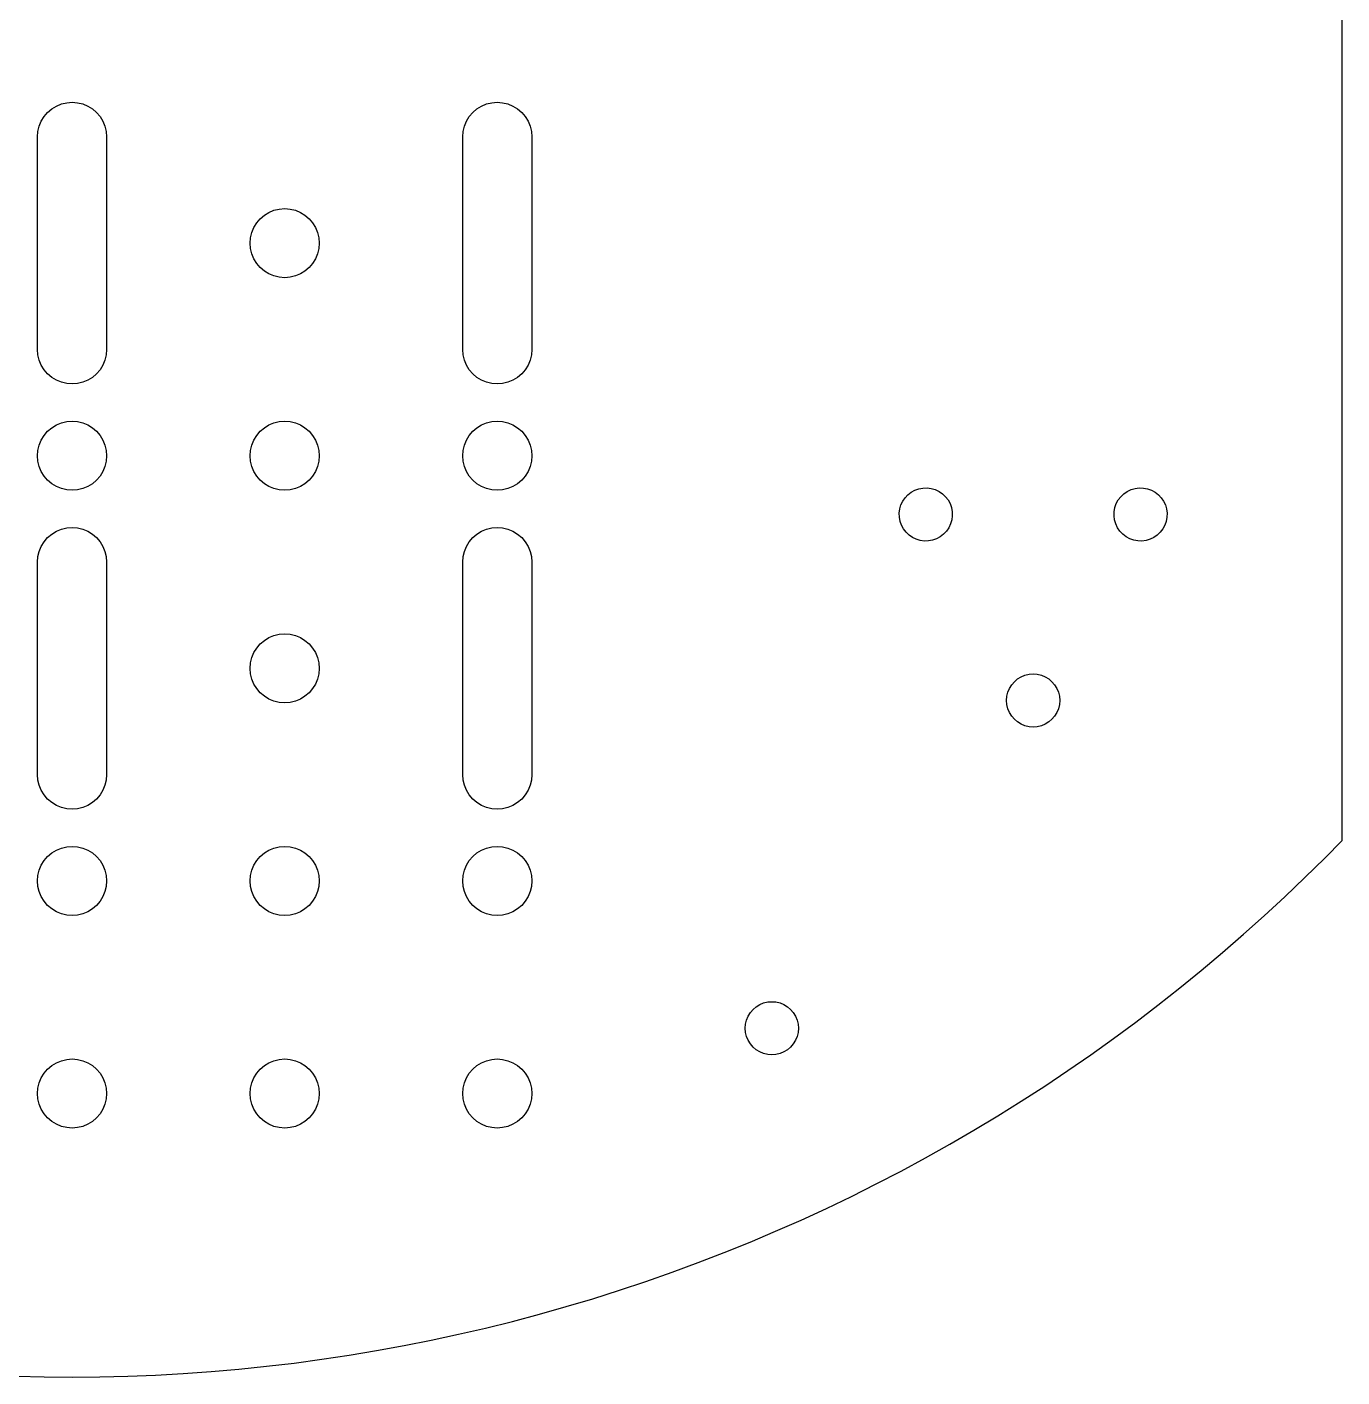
# Model space of a CAD drawing. Header units: metres. Extents: x -72 to 72, y -100 to 100.
# Drawn here: x -2.5 to 71.7, y -100 to -23.8 of the extents above; entities that cross this region are included whole.
import ezdxf

# ---------------------------------------------------------------- set-up
doc = ezdxf.new("R2010")
doc.units = ezdxf.units.M

msp = doc.modelspace()

# ---------------------------------------------------------------- linework, layer by layer
for p, q in [((71.686, -69.7199), (71.686, -2.86661)), ((-0.88531, -28.2625), (-0.6026, -28.1454)), ((-0.6026, -28.1454), (-0.30505, -28.0739)), ((-0.30505, -28.0739), (0, -28.0499)), ((0, -28.0499), (0.30505, -28.0739)), ((0.30505, -28.0739), (0.6026, -28.1454)), ((0.6026, -28.1454), (0.88531, -28.2625)), ((23.1147, -28.2625), (23.3974, -28.1454)), ((23.3974, -28.1454), (23.6949, -28.0739)), ((23.6949, -28.0739), (24, -28.0499)), ((24, -28.0499), (24.3051, -28.0739)), ((24.3051, -28.0739), (24.6026, -28.1454)), ((24.6026, -28.1454), (24.8853, -28.2625)), ((-1.73755, -29.1147), (-1.57765, -28.8538)), ((-1.57765, -28.8538), (-1.37892, -28.6211)), ((-1.37892, -28.6211), (-1.14622, -28.4223)), ((-1.14622, -28.4223), (-0.88531, -28.2625)), ((0.88531, -28.2625), (1.14622, -28.4223)), ((1.14622, -28.4223), (1.37892, -28.6211)), ((1.37892, -28.6211), (1.57765, -28.8538)), ((1.57765, -28.8538), (1.73755, -29.1147)), ((22.2624, -29.1147), (22.4223, -28.8538)), ((22.4223, -28.8538), (22.6211, -28.6211)), ((22.6211, -28.6211), (22.8538, -28.4223)), ((22.8538, -28.4223), (23.1147, -28.2625)), ((24.8853, -28.2625), (25.1462, -28.4223)), ((25.1462, -28.4223), (25.3789, -28.6211)), ((25.3789, -28.6211), (25.5777, -28.8538)), ((25.5777, -28.8538), (25.7375, -29.1147)), ((-1.95009, -30), (-1.92609, -29.6949)), ((-1.92609, -29.6949), (-1.85464, -29.3974)), ((-1.85464, -29.3974), (-1.73755, -29.1147)), ((1.73755, -29.1147), (1.85464, -29.3974)), ((1.85464, -29.3974), (1.92609, -29.6949)), ((1.92609, -29.6949), (1.95009, -30)), ((22.0499, -30), (22.0739, -29.6949)), ((22.0739, -29.6949), (22.1453, -29.3974)), ((22.1453, -29.3974), (22.2624, -29.1147)), ((25.7375, -29.1147), (25.8546, -29.3974)), ((25.8546, -29.3974), (25.9261, -29.6949)), ((25.9261, -29.6949), (25.9501, -30)), ((-1.95009, -42), (-1.95009, -30)), ((1.95009, -30), (1.95009, -42)), ((22.0499, -42), (22.0499, -30)), ((25.9501, -30), (25.9501, -42)), ((10.8538, -34.4224), (11.1147, -34.2625)), ((11.1147, -34.2625), (11.3974, -34.1454)), ((11.3974, -34.1454), (11.6949, -34.074)), ((11.6949, -34.074), (12, -34.05)), ((12, -34.05), (12.305, -34.074)), ((12.305, -34.074), (12.6026, -34.1454)), ((12.6026, -34.1454), (12.8853, -34.2625)), ((12.8853, -34.2625), (13.1462, -34.4224)), ((10.2625, -35.1147), (10.4224, -34.8538)), ((10.4224, -34.8538), (10.6211, -34.6212)), ((10.6211, -34.6212), (10.8538, -34.4224)), ((13.1462, -34.4224), (13.3788, -34.6212)), ((13.3788, -34.6212), (13.5776, -34.8538)), ((13.5776, -34.8538), (13.7375, -35.1147)), ((10.05, -36), (10.074, -35.695)), ((10.074, -35.695), (10.1454, -35.3974)), ((10.1454, -35.3974), (10.2625, -35.1147)), ((13.7375, -35.1147), (13.8546, -35.3974)), ((13.8546, -35.3974), (13.926, -35.695)), ((13.926, -35.695), (13.95, -36)), ((10.074, -36.3051), (10.05, -36)), ((10.1454, -36.6026), (10.074, -36.3051)), ((13.926, -36.3051), (13.8546, -36.6026)), ((13.95, -36), (13.926, -36.3051)), ((10.2625, -36.8853), (10.1454, -36.6026)), ((10.4224, -37.1462), (10.2625, -36.8853)), ((10.6211, -37.3789), (10.4224, -37.1462)), ((13.5776, -37.1462), (13.3788, -37.3789)), ((13.7375, -36.8853), (13.5776, -37.1462)), ((13.8546, -36.6026), (13.7375, -36.8853)), ((10.8538, -37.5776), (10.6211, -37.3789)), ((11.1147, -37.7375), (10.8538, -37.5776)), ((11.3974, -37.8546), (11.1147, -37.7375)), ((11.6949, -37.926), (11.3974, -37.8546)), ((12, -37.95), (11.6949, -37.926)), ((12.305, -37.926), (12, -37.95)), ((12.6026, -37.8546), (12.305, -37.926)), ((12.8853, -37.7375), (12.6026, -37.8546)), ((13.1462, -37.5776), (12.8853, -37.7375)), ((13.3788, -37.3789), (13.1462, -37.5776)), ((-1.92609, -42.3051), (-1.95009, -42)), ((-1.85464, -42.6026), (-1.92609, -42.3051)), ((-1.73755, -42.8853), (-1.85464, -42.6026)), ((1.85464, -42.6026), (1.73755, -42.8853)), ((1.92609, -42.3051), (1.85464, -42.6026)), ((1.95009, -42), (1.92609, -42.3051)), ((22.0739, -42.3051), (22.0499, -42)), ((22.1453, -42.6026), (22.0739, -42.3051)), ((22.2624, -42.8853), (22.1453, -42.6026)), ((25.8546, -42.6026), (25.7375, -42.8853)), ((25.9261, -42.3051), (25.8546, -42.6026)), ((25.9501, -42), (25.9261, -42.3051)), ((-1.57765, -43.1462), (-1.73755, -42.8853)), ((-1.37892, -43.3789), (-1.57765, -43.1462)), ((-1.14622, -43.5777), (-1.37892, -43.3789)), ((1.37892, -43.3789), (1.14622, -43.5777)), ((1.57765, -43.1462), (1.37892, -43.3789)), ((1.73755, -42.8853), (1.57765, -43.1462)), ((22.4223, -43.1462), (22.2624, -42.8853)), ((22.6211, -43.3789), (22.4223, -43.1462)), ((22.8538, -43.5777), (22.6211, -43.3789)), ((25.3789, -43.3789), (25.1462, -43.5777)), ((25.5777, -43.1462), (25.3789, -43.3789)), ((25.7375, -42.8853), (25.5777, -43.1462)), ((-0.88531, -43.7376), (-1.14622, -43.5777)), ((-0.6026, -43.8547), (-0.88531, -43.7376)), ((-0.30505, -43.9261), (-0.6026, -43.8547)), ((0, -43.9501), (-0.30505, -43.9261)), ((0.30505, -43.9261), (0, -43.9501)), ((0.6026, -43.8547), (0.30505, -43.9261)), ((0.88531, -43.7376), (0.6026, -43.8547)), ((1.14622, -43.5777), (0.88531, -43.7376)), ((23.1147, -43.7376), (22.8538, -43.5777)), ((23.3974, -43.8547), (23.1147, -43.7376)), ((23.6949, -43.9261), (23.3974, -43.8547)), ((24, -43.9501), (23.6949, -43.9261)), ((24.3051, -43.9261), (24, -43.9501)), ((24.6026, -43.8547), (24.3051, -43.9261)), ((24.8853, -43.7376), (24.6026, -43.8547)), ((25.1462, -43.5777), (24.8853, -43.7376)), ((-1.37885, -46.6212), (-1.14618, -46.4224)), ((-1.14618, -46.4224), (-0.88527, -46.2625)), ((-0.88527, -46.2625), (-0.60257, -46.1454)), ((-0.60257, -46.1454), (-0.30504, -46.074)), ((-0.30504, -46.074), (0, -46.05)), ((0, -46.05), (0.30504, -46.074)), ((0.30504, -46.074), (0.60257, -46.1454)), ((0.60257, -46.1454), (0.88527, -46.2625)), ((0.88527, -46.2625), (1.14618, -46.4224)), ((1.14618, -46.4224), (1.37885, -46.6212)), ((10.6211, -46.6212), (10.8538, -46.4224)), ((10.8538, -46.4224), (11.1147, -46.2625)), ((11.1147, -46.2625), (11.3974, -46.1454)), ((11.3974, -46.1454), (11.6949, -46.074)), ((11.6949, -46.074), (12, -46.05)), ((12, -46.05), (12.305, -46.074)), ((12.305, -46.074), (12.6026, -46.1454)), ((12.6026, -46.1454), (12.8853, -46.2625)), ((12.8853, -46.2625), (13.1462, -46.4224)), ((13.1462, -46.4224), (13.3788, -46.6212)), ((22.6211, -46.6212), (22.8538, -46.4224)), ((22.8538, -46.4224), (23.1147, -46.2625)), ((23.1147, -46.2625), (23.3974, -46.1454)), ((23.3974, -46.1454), (23.6949, -46.074)), ((23.6949, -46.074), (24, -46.05)), ((24, -46.05), (24.305, -46.074)), ((24.305, -46.074), (24.6026, -46.1454)), ((24.6026, -46.1454), (24.8853, -46.2625)), ((24.8853, -46.2625), (25.1462, -46.4224)), ((25.1462, -46.4224), (25.3788, -46.6212)), ((-1.85455, -47.3974), (-1.73746, -47.1147)), ((-1.73746, -47.1147), (-1.57758, -46.8538)), ((-1.57758, -46.8538), (-1.37885, -46.6212)), ((1.37885, -46.6212), (1.57758, -46.8538)), ((1.57758, -46.8538), (1.73746, -47.1147)), ((1.73746, -47.1147), (1.85455, -47.3974)), ((10.1454, -47.3974), (10.2625, -47.1147)), ((10.2625, -47.1147), (10.4224, -46.8538)), ((10.4224, -46.8538), (10.6211, -46.6212)), ((13.3788, -46.6212), (13.5776, -46.8538)), ((13.5776, -46.8538), (13.7375, -47.1147)), ((13.7375, -47.1147), (13.8546, -47.3974)), ((22.1454, -47.3974), (22.2625, -47.1147)), ((22.2625, -47.1147), (22.4224, -46.8538)), ((22.4224, -46.8538), (22.6211, -46.6212)), ((25.3788, -46.6212), (25.5776, -46.8538)), ((25.5776, -46.8538), (25.7375, -47.1147)), ((25.7375, -47.1147), (25.8546, -47.3974)), ((-1.95, -48), (-1.92598, -47.695)), ((-1.92598, -48.3051), (-1.95, -48)), ((-1.92598, -47.695), (-1.85455, -47.3974)), ((1.85455, -47.3974), (1.92598, -47.695)), ((1.92598, -47.695), (1.95, -48)), ((1.95, -48), (1.92598, -48.3051)), ((10.05, -48), (10.074, -47.695)), ((10.074, -48.3051), (10.05, -48)), ((10.074, -47.695), (10.1454, -47.3974)), ((13.8546, -47.3974), (13.926, -47.695)), ((13.926, -47.695), (13.95, -48)), ((13.95, -48), (13.926, -48.3051)), ((22.05, -48), (22.074, -47.695)), ((22.074, -48.3051), (22.05, -48)), ((22.074, -47.695), (22.1454, -47.3974)), ((25.8546, -47.3974), (25.926, -47.695)), ((25.926, -47.695), (25.95, -48)), ((25.95, -48), (25.926, -48.3051)), ((-1.85455, -48.6026), (-1.92598, -48.3051)), ((-1.73746, -48.8853), (-1.85455, -48.6026)), ((1.85455, -48.6026), (1.73746, -48.8853)), ((1.92598, -48.3051), (1.85455, -48.6026)), ((10.1454, -48.6026), (10.074, -48.3051)), ((10.2625, -48.8853), (10.1454, -48.6026)), ((13.8546, -48.6026), (13.7375, -48.8853)), ((13.926, -48.3051), (13.8546, -48.6026)), ((22.1454, -48.6026), (22.074, -48.3051)), ((22.2625, -48.8853), (22.1454, -48.6026)), ((25.8546, -48.6026), (25.7375, -48.8853)), ((25.926, -48.3051), (25.8546, -48.6026)), ((-1.57758, -49.1462), (-1.73746, -48.8853)), ((-1.37885, -49.3789), (-1.57758, -49.1462)), ((-1.14618, -49.5776), (-1.37885, -49.3789)), ((1.37885, -49.3789), (1.14618, -49.5776)), ((1.57758, -49.1462), (1.37885, -49.3789)), ((1.73746, -48.8853), (1.57758, -49.1462)), ((10.4224, -49.1462), (10.2625, -48.8853)), ((10.6211, -49.3789), (10.4224, -49.1462)), ((10.8538, -49.5776), (10.6211, -49.3789)), ((13.3788, -49.3789), (13.1462, -49.5776)), ((13.5776, -49.1462), (13.3788, -49.3789)), ((13.7375, -48.8853), (13.5776, -49.1462)), ((22.4224, -49.1462), (22.2625, -48.8853)), ((22.6211, -49.3789), (22.4224, -49.1462)), ((22.8538, -49.5776), (22.6211, -49.3789)), ((25.3788, -49.3789), (25.1462, -49.5776)), ((25.5776, -49.1462), (25.3788, -49.3789)), ((25.7375, -48.8853), (25.5776, -49.1462)), ((-0.88527, -49.7375), (-1.14618, -49.5776)), ((-0.60257, -49.8546), (-0.88527, -49.7375)), ((-0.30504, -49.926), (-0.60257, -49.8546)), ((0, -49.95), (-0.30504, -49.926)), ((0.30504, -49.926), (0, -49.95)), ((0.60257, -49.8546), (0.30504, -49.926)), ((0.88527, -49.7375), (0.60257, -49.8546)), ((1.14618, -49.5776), (0.88527, -49.7375)), ((11.1147, -49.7375), (10.8538, -49.5776)), ((11.3974, -49.8546), (11.1147, -49.7375)), ((11.6949, -49.926), (11.3974, -49.8546)), ((12, -49.95), (11.6949, -49.926)), ((12.305, -49.926), (12, -49.95)), ((12.6026, -49.8546), (12.305, -49.926)), ((12.8853, -49.7375), (12.6026, -49.8546)), ((13.1462, -49.5776), (12.8853, -49.7375)), ((23.1147, -49.7375), (22.8538, -49.5776)), ((23.3974, -49.8546), (23.1147, -49.7375)), ((23.6949, -49.926), (23.3974, -49.8546)), ((24, -49.95), (23.6949, -49.926)), ((24.305, -49.926), (24, -49.95)), ((24.6026, -49.8546), (24.305, -49.926)), ((24.8853, -49.7375), (24.6026, -49.8546)), ((25.1462, -49.5776), (24.8853, -49.7375)), ((47.0244, -50.3708), (47.1864, -50.2)), ((47.1864, -50.2), (47.3731, -50.0567)), ((47.3731, -50.0567), (47.58, -49.9444)), ((47.58, -49.9444), (47.8018, -49.8659)), ((47.8018, -49.8659), (48.0333, -49.823)), ((48.0333, -49.823), (48.2686, -49.8168)), ((48.2686, -49.8168), (48.5019, -49.8475)), ((48.5019, -49.8475), (48.7276, -49.9144)), ((48.7276, -49.9144), (48.9401, -50.0157)), ((48.9401, -50.0157), (49.134, -50.149)), ((49.134, -50.149), (49.3048, -50.3111)), ((59.1997, -50.3111), (59.3704, -50.149)), ((59.3704, -50.149), (59.5644, -50.0157)), ((59.5644, -50.0157), (59.7769, -49.9144)), ((59.7769, -49.9144), (60.0025, -49.8475)), ((60.0025, -49.8475), (60.2359, -49.8168)), ((60.2359, -49.8168), (60.4712, -49.823)), ((60.4712, -49.823), (60.7026, -49.8659)), ((60.7026, -49.8659), (60.9245, -49.9444)), ((60.9245, -49.9444), (61.1314, -50.0567)), ((61.1314, -50.0567), (61.3181, -50.2)), ((61.3181, -50.2), (61.4801, -50.3708)), ((46.6921, -51.2363), (46.7229, -51.0029)), ((46.7229, -51.0029), (46.7897, -50.7772)), ((46.7897, -50.7772), (46.891, -50.5647)), ((46.891, -50.5647), (47.0244, -50.3708)), ((49.3048, -50.3111), (49.4481, -50.4978)), ((49.4481, -50.4978), (49.5604, -50.7047)), ((49.5604, -50.7047), (49.639, -50.9265)), ((49.639, -50.9265), (49.6819, -51.158)), ((58.8226, -51.158), (58.8655, -50.9265)), ((58.8655, -50.9265), (58.9441, -50.7047)), ((58.9441, -50.7047), (59.0564, -50.4978)), ((59.0564, -50.4978), (59.1997, -50.3111)), ((61.4801, -50.3708), (61.6134, -50.5647)), ((61.6134, -50.5647), (61.7148, -50.7772)), ((61.7148, -50.7772), (61.7816, -51.0029)), ((61.7816, -51.0029), (61.8124, -51.2363)), ((46.6983, -51.4715), (46.6921, -51.2363)), ((46.7412, -51.703), (46.6983, -51.4715)), ((46.8197, -51.9249), (46.7412, -51.703)), ((49.6573, -51.6266), (49.5904, -51.8523)), ((49.688, -51.3932), (49.6573, -51.6266)), ((49.6819, -51.158), (49.688, -51.3932)), ((58.8165, -51.3932), (58.8226, -51.158)), ((58.8472, -51.6266), (58.8165, -51.3932)), ((58.914, -51.8523), (58.8472, -51.6266)), ((61.7633, -51.703), (61.6847, -51.9249)), ((61.8062, -51.4715), (61.7633, -51.703)), ((61.8124, -51.2363), (61.8062, -51.4715)), ((-1.37892, -52.6211), (-1.14622, -52.4223)), ((-1.14622, -52.4223), (-0.88531, -52.2625)), ((-0.88531, -52.2625), (-0.6026, -52.1454)), ((-0.6026, -52.1454), (-0.30505, -52.0739)), ((-0.30505, -52.0739), (0, -52.0499)), ((0, -52.0499), (0.30505, -52.0739)), ((0.30505, -52.0739), (0.6026, -52.1454)), ((0.6026, -52.1454), (0.88531, -52.2625)), ((0.88531, -52.2625), (1.14622, -52.4223)), ((1.14622, -52.4223), (1.37892, -52.6211)), ((22.6211, -52.6211), (22.8538, -52.4223)), ((22.8538, -52.4223), (23.1147, -52.2625)), ((23.1147, -52.2625), (23.3974, -52.1454)), ((23.3974, -52.1454), (23.6949, -52.0739)), ((23.6949, -52.0739), (24, -52.0499)), ((24, -52.0499), (24.3051, -52.0739)), ((24.3051, -52.0739), (24.6026, -52.1454)), ((24.6026, -52.1454), (24.8853, -52.2625)), ((24.8853, -52.2625), (25.1462, -52.4223)), ((25.1462, -52.4223), (25.3789, -52.6211)), ((46.9321, -52.1317), (46.8197, -51.9249)), ((47.0754, -52.3185), (46.9321, -52.1317)), ((47.2461, -52.4805), (47.0754, -52.3185)), ((47.4401, -52.6138), (47.2461, -52.4805)), ((49.007, -52.5728), (48.8002, -52.6851)), ((49.1938, -52.4295), (49.007, -52.5728)), ((49.3558, -52.2587), (49.1938, -52.4295)), ((49.4891, -52.0647), (49.3558, -52.2587)), ((49.5904, -51.8523), (49.4891, -52.0647)), ((59.0154, -52.0647), (58.914, -51.8523)), ((59.1487, -52.2587), (59.0154, -52.0647)), ((59.3107, -52.4295), (59.1487, -52.2587)), ((59.4975, -52.5728), (59.3107, -52.4295)), ((59.7043, -52.6851), (59.4975, -52.5728)), ((61.2584, -52.4805), (61.0644, -52.6138)), ((61.4291, -52.3185), (61.2584, -52.4805)), ((61.5724, -52.1317), (61.4291, -52.3185)), ((61.6847, -51.9249), (61.5724, -52.1317)), ((-1.85464, -53.3974), (-1.73755, -53.1147)), ((-1.73755, -53.1147), (-1.57765, -52.8538)), ((-1.57765, -52.8538), (-1.37892, -52.6211)), ((1.37892, -52.6211), (1.57765, -52.8538)), ((1.57765, -52.8538), (1.73755, -53.1147)), ((1.73755, -53.1147), (1.85464, -53.3974)), ((22.1453, -53.3974), (22.2624, -53.1147)), ((22.2624, -53.1147), (22.4223, -52.8538)), ((22.4223, -52.8538), (22.6211, -52.6211)), ((25.3789, -52.6211), (25.5777, -52.8538)), ((25.5777, -52.8538), (25.7375, -53.1147)), ((25.7375, -53.1147), (25.8546, -53.3974)), ((47.6525, -52.7151), (47.4401, -52.6138)), ((47.8782, -52.782), (47.6525, -52.7151)), ((48.1116, -52.8127), (47.8782, -52.782)), ((48.3469, -52.8065), (48.1116, -52.8127)), ((48.5783, -52.7636), (48.3469, -52.8065)), ((48.8002, -52.6851), (48.5783, -52.7636)), ((59.9262, -52.7636), (59.7043, -52.6851)), ((60.1576, -52.8065), (59.9262, -52.7636)), ((60.3929, -52.8127), (60.1576, -52.8065)), ((60.6263, -52.782), (60.3929, -52.8127)), ((60.852, -52.7151), (60.6263, -52.782)), ((61.0644, -52.6138), (60.852, -52.7151)), ((-1.95009, -54), (-1.92609, -53.6949)), ((-1.95009, -66), (-1.95009, -54)), ((-1.92609, -53.6949), (-1.85464, -53.3974)), ((1.85464, -53.3974), (1.92609, -53.6949)), ((1.92609, -53.6949), (1.95009, -54)), ((1.95009, -54), (1.95009, -66)), ((22.0499, -54), (22.0739, -53.6949)), ((22.0499, -66), (22.0499, -54)), ((22.0739, -53.6949), (22.1453, -53.3974)), ((25.8546, -53.3974), (25.9261, -53.6949)), ((25.9261, -53.6949), (25.9501, -54)), ((25.9501, -54), (25.9501, -66)), ((10.4224, -58.8538), (10.6211, -58.6212)), ((10.6211, -58.6212), (10.8538, -58.4224)), ((10.8538, -58.4224), (11.1147, -58.2625)), ((11.1147, -58.2625), (11.3974, -58.1454)), ((11.3974, -58.1454), (11.6949, -58.074)), ((11.6949, -58.074), (12, -58.05)), ((12, -58.05), (12.305, -58.074)), ((12.305, -58.074), (12.6026, -58.1454)), ((12.6026, -58.1454), (12.8853, -58.2625)), ((12.8853, -58.2625), (13.1462, -58.4224)), ((13.1462, -58.4224), (13.3788, -58.6212)), ((13.3788, -58.6212), (13.5776, -58.8538)), ((10.074, -59.695), (10.1454, -59.3974)), ((10.1454, -59.3974), (10.2625, -59.1147)), ((10.2625, -59.1147), (10.4224, -58.8538)), ((13.5776, -58.8538), (13.7375, -59.1147)), ((13.7375, -59.1147), (13.8546, -59.3974)), ((13.8546, -59.3974), (13.926, -59.695)), ((10.05, -60), (10.074, -59.695)), ((10.074, -60.305), (10.05, -60)), ((13.926, -59.695), (13.95, -60)), ((13.95, -60), (13.926, -60.305)), ((10.1454, -60.6026), (10.074, -60.305)), ((10.2625, -60.8853), (10.1454, -60.6026)), ((10.4224, -61.1462), (10.2625, -60.8853)), ((13.7375, -60.8853), (13.5776, -61.1462)), ((13.8546, -60.6026), (13.7375, -60.8853)), ((13.926, -60.305), (13.8546, -60.6026)), ((52.9157, -61.1337), (53.0387, -60.9331)), ((53.0387, -60.9331), (53.1916, -60.7541)), ((53.1916, -60.7541), (53.3706, -60.6012)), ((53.3706, -60.6012), (53.5713, -60.4782)), ((53.5713, -60.4782), (53.7887, -60.3882)), ((53.7887, -60.3882), (54.0176, -60.3332)), ((54.0176, -60.3332), (54.2522, -60.3147)), ((54.2522, -60.3147), (54.4869, -60.3332)), ((54.4869, -60.3332), (54.7158, -60.3882)), ((54.7158, -60.3882), (54.9332, -60.4782)), ((54.9332, -60.4782), (55.1339, -60.6012)), ((55.1339, -60.6012), (55.3129, -60.7541)), ((55.3129, -60.7541), (55.4658, -60.9331)), ((55.4658, -60.9331), (55.5887, -61.1337)), ((10.6211, -61.3788), (10.4224, -61.1462)), ((10.8538, -61.5776), (10.6211, -61.3788)), ((11.1147, -61.7375), (10.8538, -61.5776)), ((13.1462, -61.5776), (12.8853, -61.7375)), ((13.3788, -61.3788), (13.1462, -61.5776)), ((13.5776, -61.1462), (13.3788, -61.3788)), ((52.7522, -61.8147), (52.7707, -61.5801)), ((52.7707, -61.5801), (52.8257, -61.3512)), ((52.8257, -61.3512), (52.9157, -61.1337)), ((55.5887, -61.1337), (55.6788, -61.3512)), ((55.6788, -61.3512), (55.7338, -61.5801)), ((55.7338, -61.5801), (55.7522, -61.8147)), ((11.3974, -61.8546), (11.1147, -61.7375)), ((11.6949, -61.926), (11.3974, -61.8546)), ((12, -61.95), (11.6949, -61.926)), ((12.305, -61.926), (12, -61.95)), ((12.6026, -61.8546), (12.305, -61.926)), ((12.8853, -61.7375), (12.6026, -61.8546)), ((52.7707, -62.0494), (52.7522, -61.8147)), ((52.8257, -62.2783), (52.7707, -62.0494)), ((52.9157, -62.4957), (52.8257, -62.2783)), ((55.6788, -62.2783), (55.5887, -62.4957)), ((55.7338, -62.0494), (55.6788, -62.2783)), ((55.7522, -61.8147), (55.7338, -62.0494)), ((53.0387, -62.6964), (52.9157, -62.4957)), ((53.1916, -62.8754), (53.0387, -62.6964)), ((53.3706, -63.0283), (53.1916, -62.8754)), ((53.5713, -63.1512), (53.3706, -63.0283)), ((53.7887, -63.2413), (53.5713, -63.1512)), ((54.0176, -63.2963), (53.7887, -63.2413)), ((54.7158, -63.2413), (54.4869, -63.2963)), ((54.9332, -63.1512), (54.7158, -63.2413)), ((55.1339, -63.0283), (54.9332, -63.1512)), ((55.3129, -62.8754), (55.1339, -63.0283)), ((55.4658, -62.6964), (55.3129, -62.8754)), ((55.5887, -62.4957), (55.4658, -62.6964)), ((54.2522, -63.3147), (54.0176, -63.2963)), ((54.4869, -63.2963), (54.2522, -63.3147)), ((-1.92609, -66.3051), (-1.95009, -66)), ((1.95009, -66), (1.92609, -66.3051)), ((22.0739, -66.3051), (22.0499, -66)), ((25.9501, -66), (25.9261, -66.3051)), ((-1.85464, -66.6026), (-1.92609, -66.3051)), ((-1.73755, -66.8853), (-1.85464, -66.6026)), ((-1.57765, -67.1462), (-1.73755, -66.8853)), ((1.73755, -66.8853), (1.57765, -67.1462)), ((1.85464, -66.6026), (1.73755, -66.8853)), ((1.92609, -66.3051), (1.85464, -66.6026)), ((22.1453, -66.6026), (22.0739, -66.3051)), ((22.2624, -66.8853), (22.1453, -66.6026)), ((22.4223, -67.1462), (22.2624, -66.8853)), ((25.7375, -66.8853), (25.5777, -67.1462)), ((25.8546, -66.6026), (25.7375, -66.8853)), ((25.9261, -66.3051), (25.8546, -66.6026)), ((-1.37892, -67.3789), (-1.57765, -67.1462)), ((-1.14622, -67.5777), (-1.37892, -67.3789)), ((-0.88531, -67.7375), (-1.14622, -67.5777)), ((-0.6026, -67.8546), (-0.88531, -67.7375)), ((0.88531, -67.7375), (0.6026, -67.8546)), ((1.14622, -67.5777), (0.88531, -67.7375)), ((1.37892, -67.3789), (1.14622, -67.5777)), ((1.57765, -67.1462), (1.37892, -67.3789)), ((22.6211, -67.3789), (22.4223, -67.1462)), ((22.8538, -67.5777), (22.6211, -67.3789)), ((23.1147, -67.7375), (22.8538, -67.5777)), ((23.3974, -67.8546), (23.1147, -67.7375)), ((24.8853, -67.7375), (24.6026, -67.8546)), ((25.1462, -67.5777), (24.8853, -67.7375)), ((25.3789, -67.3789), (25.1462, -67.5777)), ((25.5777, -67.1462), (25.3789, -67.3789)), ((-0.30505, -67.9261), (-0.6026, -67.8546)), ((0, -67.9501), (-0.30505, -67.9261)), ((0.30505, -67.9261), (0, -67.9501)), ((0.6026, -67.8546), (0.30505, -67.9261)), ((23.6949, -67.9261), (23.3974, -67.8546)), ((24, -67.9501), (23.6949, -67.9261)), ((24.3051, -67.9261), (24, -67.9501)), ((24.6026, -67.8546), (24.3051, -67.9261)), ((-0.60257, -70.1454), (-0.30504, -70.074)), ((-0.30504, -70.074), (0, -70.05)), ((0, -70.05), (0.30504, -70.074)), ((0.30504, -70.074), (0.60257, -70.1454)), ((11.3974, -70.1454), (11.6949, -70.074)), ((11.6949, -70.074), (12, -70.05)), ((12, -70.05), (12.305, -70.074)), ((12.305, -70.074), (12.6026, -70.1454)), ((23.3974, -70.1454), (23.6949, -70.074)), ((23.6949, -70.074), (24, -70.05)), ((24, -70.05), (24.305, -70.074)), ((24.305, -70.074), (24.6026, -70.1454)), ((70.7107, -70.7107), (71.686, -69.7199)), ((-1.73746, -71.1147), (-1.57758, -70.8538)), ((-1.57758, -70.8538), (-1.37885, -70.6211)), ((-1.37885, -70.6211), (-1.14618, -70.4224)), ((-1.14618, -70.4224), (-0.88527, -70.2625)), ((-0.88527, -70.2625), (-0.60257, -70.1454)), ((0.60257, -70.1454), (0.88527, -70.2625)), ((0.88527, -70.2625), (1.14618, -70.4224)), ((1.14618, -70.4224), (1.37885, -70.6211)), ((1.37885, -70.6211), (1.57758, -70.8538)), ((1.57758, -70.8538), (1.73746, -71.1147)), ((10.2625, -71.1147), (10.4224, -70.8538)), ((10.4224, -70.8538), (10.6211, -70.6211)), ((10.6211, -70.6211), (10.8538, -70.4224)), ((10.8538, -70.4224), (11.1147, -70.2625)), ((11.1147, -70.2625), (11.3974, -70.1454)), ((12.6026, -70.1454), (12.8853, -70.2625)), ((12.8853, -70.2625), (13.1462, -70.4224)), ((13.1462, -70.4224), (13.3788, -70.6211)), ((13.3788, -70.6211), (13.5776, -70.8538)), ((13.5776, -70.8538), (13.7375, -71.1147)), ((22.2625, -71.1147), (22.4224, -70.8538)), ((22.4224, -70.8538), (22.6211, -70.6211)), ((22.6211, -70.6211), (22.8538, -70.4224)), ((22.8538, -70.4224), (23.1147, -70.2625)), ((23.1147, -70.2625), (23.3974, -70.1454)), ((24.6026, -70.1454), (24.8853, -70.2625)), ((24.8853, -70.2625), (25.1462, -70.4224)), ((25.1462, -70.4224), (25.3788, -70.6211)), ((25.3788, -70.6211), (25.5776, -70.8538)), ((25.5776, -70.8538), (25.7375, -71.1147)), ((69.5913, -71.8126), (70.7107, -70.7107)), ((-1.92598, -71.6949), (-1.85455, -71.3974)), ((-1.85455, -71.3974), (-1.73746, -71.1147)), ((1.73746, -71.1147), (1.85455, -71.3974)), ((1.85455, -71.3974), (1.92598, -71.6949)), ((10.074, -71.6949), (10.1454, -71.3974)), ((10.1454, -71.3974), (10.2625, -71.1147)), ((13.7375, -71.1147), (13.8546, -71.3974)), ((13.8546, -71.3974), (13.926, -71.6949)), ((22.074, -71.6949), (22.1454, -71.3974)), ((22.1454, -71.3974), (22.2625, -71.1147)), ((25.7375, -71.1147), (25.8546, -71.3974)), ((25.8546, -71.3974), (25.926, -71.6949)), ((-1.95, -72), (-1.92598, -71.6949)), ((-1.92598, -72.305), (-1.95, -72)), ((-1.85455, -72.6026), (-1.92598, -72.305)), ((1.92598, -72.305), (1.85455, -72.6026)), ((1.92598, -71.6949), (1.95, -72)), ((1.95, -72), (1.92598, -72.305)), ((10.05, -72), (10.074, -71.6949)), ((10.074, -72.305), (10.05, -72)), ((10.1454, -72.6026), (10.074, -72.305)), ((13.926, -72.305), (13.8546, -72.6026)), ((13.926, -71.6949), (13.95, -72)), ((13.95, -72), (13.926, -72.305)), ((22.05, -72), (22.074, -71.6949)), ((22.074, -72.305), (22.05, -72)), ((22.1454, -72.6026), (22.074, -72.305)), ((25.926, -72.305), (25.8546, -72.6026)), ((25.926, -71.6949), (25.95, -72)), ((25.95, -72), (25.926, -72.305)), ((68.4547, -72.8969), (69.5913, -71.8126)), ((-1.73746, -72.8853), (-1.85455, -72.6026)), ((-1.57758, -73.1462), (-1.73746, -72.8853)), ((-1.37885, -73.3788), (-1.57758, -73.1462)), ((1.57758, -73.1462), (1.37885, -73.3788)), ((1.73746, -72.8853), (1.57758, -73.1462)), ((1.85455, -72.6026), (1.73746, -72.8853)), ((10.2625, -72.8853), (10.1454, -72.6026)), ((10.4224, -73.1462), (10.2625, -72.8853)), ((10.6211, -73.3788), (10.4224, -73.1462)), ((13.5776, -73.1462), (13.3788, -73.3788)), ((13.7375, -72.8853), (13.5776, -73.1462)), ((13.8546, -72.6026), (13.7375, -72.8853)), ((22.2625, -72.8853), (22.1454, -72.6026)), ((22.4224, -73.1462), (22.2625, -72.8853)), ((22.6211, -73.3788), (22.4224, -73.1462)), ((25.5776, -73.1462), (25.3788, -73.3788)), ((25.7375, -72.8853), (25.5776, -73.1462)), ((25.8546, -72.6026), (25.7375, -72.8853)), ((67.3012, -73.9631), (68.4547, -72.8969)), ((-1.14618, -73.5776), (-1.37885, -73.3788)), ((-0.88527, -73.7375), (-1.14618, -73.5776)), ((-0.60257, -73.8546), (-0.88527, -73.7375)), ((-0.30504, -73.926), (-0.60257, -73.8546)), ((0.60257, -73.8546), (0.30504, -73.926)), ((0.88527, -73.7375), (0.60257, -73.8546)), ((1.14618, -73.5776), (0.88527, -73.7375)), ((1.37885, -73.3788), (1.14618, -73.5776)), ((10.8538, -73.5776), (10.6211, -73.3788)), ((11.1147, -73.7375), (10.8538, -73.5776)), ((11.3974, -73.8546), (11.1147, -73.7375)), ((11.6949, -73.926), (11.3974, -73.8546)), ((12.6026, -73.8546), (12.305, -73.926)), ((12.8853, -73.7375), (12.6026, -73.8546)), ((13.1462, -73.5776), (12.8853, -73.7375)), ((13.3788, -73.3788), (13.1462, -73.5776)), ((22.8538, -73.5776), (22.6211, -73.3788)), ((23.1147, -73.7375), (22.8538, -73.5776)), ((23.3974, -73.8546), (23.1147, -73.7375)), ((23.6949, -73.926), (23.3974, -73.8546)), ((24.6026, -73.8546), (24.305, -73.926)), ((24.8853, -73.7375), (24.6026, -73.8546)), ((25.1462, -73.5776), (24.8853, -73.7375)), ((25.3788, -73.3788), (25.1462, -73.5776)), ((0, -73.95), (-0.30504, -73.926)), ((0.30504, -73.926), (0, -73.95)), ((12, -73.95), (11.6949, -73.926)), ((12.305, -73.926), (12, -73.95)), ((24, -73.95), (23.6949, -73.926)), ((24.305, -73.926), (24, -73.95)), ((66.1312, -75.0111), (67.3012, -73.9631)), ((64.9448, -76.0406), (66.1312, -75.0111)), ((63.7424, -77.0513), (64.9448, -76.0406)), ((62.5243, -78.043), (63.7424, -77.0513)), ((61.2907, -79.0155), (62.5243, -78.043)), ((38.4393, -79.2541), (38.6183, -79.1012)), ((38.6183, -79.1012), (38.819, -78.9782)), ((38.819, -78.9782), (39.0365, -78.8882)), ((39.0365, -78.8882), (39.2653, -78.8332)), ((39.2653, -78.8332), (39.5, -78.8147)), ((39.5, -78.8147), (39.7346, -78.8332)), ((39.7346, -78.8332), (39.9635, -78.8882)), ((39.9635, -78.8882), (40.181, -78.9782)), ((40.181, -78.9782), (40.3817, -79.1012)), ((40.3817, -79.1012), (40.5607, -79.2541)), ((60.042, -79.9685), (61.2907, -79.0155)), ((38.0185, -80.0801), (38.0734, -79.8512)), ((38.0734, -79.8512), (38.1635, -79.6338)), ((38.1635, -79.6338), (38.2865, -79.4331)), ((38.2865, -79.4331), (38.4393, -79.2541)), ((40.5607, -79.2541), (40.7135, -79.4331)), ((40.7135, -79.4331), (40.8365, -79.6338)), ((40.8365, -79.6338), (40.9266, -79.8512)), ((40.9266, -79.8512), (40.9815, -80.0801)), ((58.7785, -80.9017), (60.042, -79.9685)), ((38, -80.3147), (38.0185, -80.0801)), ((38.0185, -80.5494), (38, -80.3147)), ((38.0734, -80.7783), (38.0185, -80.5494)), ((40.9815, -80.5494), (40.9266, -80.7783)), ((40.9815, -80.0801), (41, -80.3147)), ((41, -80.3147), (40.9815, -80.5494)), ((38.1635, -80.9957), (38.0734, -80.7783)), ((38.2865, -81.1964), (38.1635, -80.9957)), ((38.4393, -81.3754), (38.2865, -81.1964)), ((38.6183, -81.5283), (38.4393, -81.3754)), ((38.819, -81.6512), (38.6183, -81.5283)), ((40.3817, -81.5283), (40.181, -81.6512)), ((40.5607, -81.3754), (40.3817, -81.5283)), ((40.7135, -81.1964), (40.5607, -81.3754)), ((40.8365, -80.9957), (40.7135, -81.1964)), ((40.9266, -80.7783), (40.8365, -80.9957)), ((57.5005, -81.815), (58.7785, -80.9017)), ((-1.14618, -82.4224), (-0.88527, -82.2625)), ((-0.88527, -82.2625), (-0.60257, -82.1454)), ((-0.60257, -82.1454), (-0.30504, -82.074)), ((-0.30504, -82.074), (0, -82.05)), ((0, -82.05), (0.30504, -82.074)), ((0.30504, -82.074), (0.60257, -82.1454)), ((0.60257, -82.1454), (0.88527, -82.2625)), ((0.88527, -82.2625), (1.14618, -82.4224)), ((10.8538, -82.4224), (11.1147, -82.2625)), ((11.1147, -82.2625), (11.3974, -82.1454)), ((11.3974, -82.1454), (11.6949, -82.074)), ((11.6949, -82.074), (12, -82.05)), ((12, -82.05), (12.305, -82.074)), ((12.305, -82.074), (12.6026, -82.1454)), ((12.6026, -82.1454), (12.8853, -82.2625)), ((12.8853, -82.2625), (13.1462, -82.4224)), ((22.8538, -82.4224), (23.1147, -82.2625)), ((23.1147, -82.2625), (23.3974, -82.1454)), ((23.3974, -82.1454), (23.6949, -82.074)), ((23.6949, -82.074), (24, -82.05)), ((24, -82.05), (24.305, -82.074)), ((24.305, -82.074), (24.6026, -82.1454)), ((24.6026, -82.1454), (24.8853, -82.2625)), ((24.8853, -82.2625), (25.1462, -82.4224)), ((39.0365, -81.7413), (38.819, -81.6512)), ((39.2653, -81.7963), (39.0365, -81.7413)), ((39.5, -81.8147), (39.2653, -81.7963)), ((39.7346, -81.7963), (39.5, -81.8147)), ((39.9635, -81.7413), (39.7346, -81.7963)), ((40.181, -81.6512), (39.9635, -81.7413)), ((56.2083, -82.7081), (57.5005, -81.815)), ((-1.73746, -83.1147), (-1.57758, -82.8538)), ((-1.57758, -82.8538), (-1.37885, -82.6211)), ((-1.37885, -82.6211), (-1.14618, -82.4224)), ((1.14618, -82.4224), (1.37885, -82.6211)), ((1.37885, -82.6211), (1.57758, -82.8538)), ((1.57758, -82.8538), (1.73746, -83.1147)), ((10.2625, -83.1147), (10.4224, -82.8538)), ((10.4224, -82.8538), (10.6211, -82.6211)), ((10.6211, -82.6211), (10.8538, -82.4224)), ((13.1462, -82.4224), (13.3788, -82.6211)), ((13.3788, -82.6211), (13.5776, -82.8538)), ((13.5776, -82.8538), (13.7375, -83.1147)), ((22.2625, -83.1147), (22.4224, -82.8538)), ((22.4224, -82.8538), (22.6211, -82.6211)), ((22.6211, -82.6211), (22.8538, -82.4224)), ((25.1462, -82.4224), (25.3788, -82.6211)), ((25.3788, -82.6211), (25.5776, -82.8538)), ((25.5776, -82.8538), (25.7375, -83.1147)), ((54.9023, -83.5807), (56.2083, -82.7081)), ((-1.95, -84), (-1.92598, -83.6949)), ((-1.92598, -83.6949), (-1.85455, -83.3974)), ((-1.85455, -83.3974), (-1.73746, -83.1147)), ((1.73746, -83.1147), (1.85455, -83.3974)), ((1.85455, -83.3974), (1.92598, -83.6949)), ((1.92598, -83.6949), (1.95, -84)), ((10.05, -84), (10.074, -83.6949)), ((10.074, -83.6949), (10.1454, -83.3974)), ((10.1454, -83.3974), (10.2625, -83.1147)), ((13.7375, -83.1147), (13.8546, -83.3974)), ((13.8546, -83.3974), (13.926, -83.6949)), ((13.926, -83.6949), (13.95, -84)), ((22.05, -84), (22.074, -83.6949)), ((22.074, -83.6949), (22.1454, -83.3974)), ((22.1454, -83.3974), (22.2625, -83.1147)), ((25.7375, -83.1147), (25.8546, -83.3974)), ((25.8546, -83.3974), (25.926, -83.6949)), ((25.926, -83.6949), (25.95, -84)), ((53.5827, -84.4328), (54.9023, -83.5807)), ((-1.92598, -84.305), (-1.95, -84)), ((-1.85455, -84.6026), (-1.92598, -84.305)), ((1.92598, -84.305), (1.85455, -84.6026)), ((1.95, -84), (1.92598, -84.305)), ((10.074, -84.305), (10.05, -84)), ((10.1454, -84.6026), (10.074, -84.305)), ((13.926, -84.305), (13.8546, -84.6026)), ((13.95, -84), (13.926, -84.305)), ((22.074, -84.305), (22.05, -84)), ((22.1454, -84.6026), (22.074, -84.305)), ((25.926, -84.305), (25.8546, -84.6026)), ((25.95, -84), (25.926, -84.305)), ((52.2498, -85.264), (53.5827, -84.4328)), ((-1.73746, -84.8853), (-1.85455, -84.6026)), ((-1.57758, -85.1462), (-1.73746, -84.8853)), ((-1.37885, -85.3788), (-1.57758, -85.1462)), ((1.57758, -85.1462), (1.37885, -85.3788)), ((1.73746, -84.8853), (1.57758, -85.1462)), ((1.85455, -84.6026), (1.73746, -84.8853)), ((10.2625, -84.8853), (10.1454, -84.6026)), ((10.4224, -85.1462), (10.2625, -84.8853)), ((10.6211, -85.3788), (10.4224, -85.1462)), ((13.5776, -85.1462), (13.3788, -85.3788)), ((13.7375, -84.8853), (13.5776, -85.1462)), ((13.8546, -84.6026), (13.7375, -84.8853)), ((22.2625, -84.8853), (22.1454, -84.6026)), ((22.4224, -85.1462), (22.2625, -84.8853)), ((22.6211, -85.3788), (22.4224, -85.1462)), ((25.5776, -85.1462), (25.3788, -85.3788)), ((25.7375, -84.8853), (25.5776, -85.1462)), ((25.8546, -84.6026), (25.7375, -84.8853)), ((50.9041, -86.0742), (52.2498, -85.264)), ((-1.14618, -85.5776), (-1.37885, -85.3788)), ((-0.88527, -85.7375), (-1.14618, -85.5776)), ((-0.60257, -85.8546), (-0.88527, -85.7375)), ((-0.30504, -85.926), (-0.60257, -85.8546)), ((0, -85.95), (-0.30504, -85.926)), ((0.30504, -85.926), (0, -85.95)), ((0.60257, -85.8546), (0.30504, -85.926)), ((0.88527, -85.7375), (0.60257, -85.8546)), ((1.14618, -85.5776), (0.88527, -85.7375)), ((1.37885, -85.3788), (1.14618, -85.5776)), ((10.8538, -85.5776), (10.6211, -85.3788)), ((11.1147, -85.7375), (10.8538, -85.5776)), ((11.3974, -85.8546), (11.1147, -85.7375)), ((11.6949, -85.926), (11.3974, -85.8546)), ((12, -85.95), (11.6949, -85.926)), ((12.305, -85.926), (12, -85.95)), ((12.6026, -85.8546), (12.305, -85.926)), ((12.8853, -85.7375), (12.6026, -85.8546)), ((13.1462, -85.5776), (12.8853, -85.7375)), ((13.3788, -85.3788), (13.1462, -85.5776)), ((22.8538, -85.5776), (22.6211, -85.3788)), ((23.1147, -85.7375), (22.8538, -85.5776)), ((23.3974, -85.8546), (23.1147, -85.7375)), ((23.6949, -85.926), (23.3974, -85.8546)), ((24, -85.95), (23.6949, -85.926)), ((24.305, -85.926), (24, -85.95)), ((24.6026, -85.8546), (24.305, -85.926)), ((24.8853, -85.7375), (24.6026, -85.8546)), ((25.1462, -85.5776), (24.8853, -85.7375)), ((25.3788, -85.3788), (25.1462, -85.5776)), ((49.5459, -86.8631), (50.9041, -86.0742)), ((48.1754, -87.6307), (49.5459, -86.8631)), ((45.399, -89.1006), (46.793, -88.3766)), ((46.793, -88.3766), (48.1754, -87.6307)), ((43.9939, -89.8027), (45.399, -89.1006)), ((42.5779, -90.4827), (43.9939, -89.8027)), ((41.1514, -91.1403), (42.5779, -90.4827)), ((39.7148, -91.7755), (41.1514, -91.1403)), ((38.2683, -92.3879), (39.7148, -91.7755)), ((36.8125, -92.9776), (38.2683, -92.3879)), ((33.8738, -94.0881), (35.3475, -93.5444)), ((35.3475, -93.5444), (36.8125, -92.9776)), ((32.3917, -94.6085), (33.8738, -94.0881)), ((29.404, -95.5793), (30.9017, -95.1056)), ((30.9017, -95.1056), (32.3917, -94.6085)), ((27.8991, -96.0294), (29.404, -95.5793)), ((24.869, -96.8583), (26.3873, -96.4557)), ((26.3873, -96.4557), (27.8991, -96.0294)), ((21.8143, -97.5917), (23.3445, -97.237)), ((23.3445, -97.237), (24.869, -96.8583)), ((17.1929, -98.5109), (18.7381, -98.2287)), ((18.7381, -98.2287), (20.2787, -97.9223)), ((20.2787, -97.9223), (21.8143, -97.5917)), ((12.5333, -99.2115), (14.0901, -99.0024)), ((14.0901, -99.0024), (15.6434, -98.7688)), ((15.6434, -98.7688), (17.1929, -98.5109)), ((4.71063, -99.889), (6.27904, -99.8027)), ((6.27904, -99.8027), (7.8459, -99.6917)), ((7.8459, -99.6917), (9.41083, -99.5562)), ((9.41083, -99.5562), (10.9734, -99.3961)), ((10.9734, -99.3961), (12.5333, -99.2115)), ((-3.14107, -99.9507), (-1.57072, -99.9877)), ((-1.57072, -99.9877), (0, -100)), ((0, -100), (1.57072, -99.9877)), ((1.57072, -99.9877), (3.14107, -99.9507)), ((3.14107, -99.9507), (4.71063, -99.889))]:
    msp.add_line(p, q)

doc.saveas('drawing.dxf')
